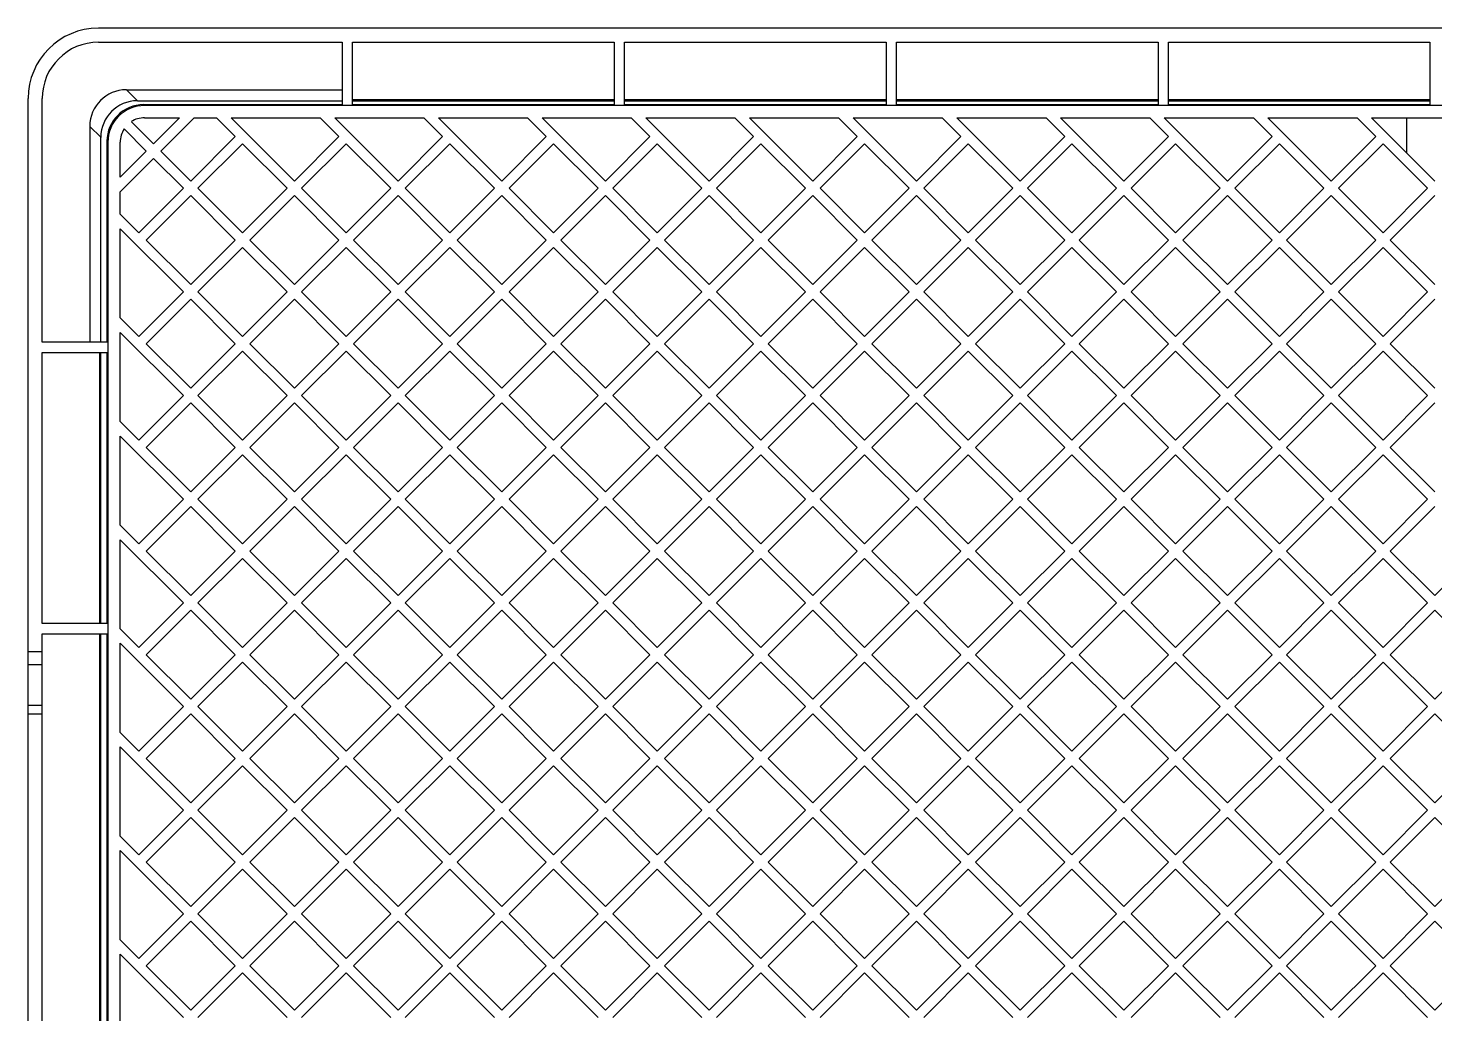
# Model space of a CAD drawing. Header units: millimetres. Extents: x 755 to 4153, y -2461 to -370.
# Drawn here: x 754.8 to 1054.8, y -1381.1 to -1170.8 of the extents above; entities that cross this region are included whole.
import ezdxf

# ---------------------------------------------------------------- set-up
doc = ezdxf.new("R2010")
doc.units = ezdxf.units.MM

msp = doc.modelspace()

# ---------------------------------------------------------------- linework, layer by layer
at = {"color": 7, "linetype": 'Continuous'}
for p, q in [((1339.82, -1170.78), (769.82, -1170.78)), ((769.82, -1173.78), (821.82, -1173.78)), ((821.82, -1173.78), (821.82, -1187.21)), ((824.02, -1187.21), (824.02, -1173.78)), ((824.02, -1173.78), (879.82, -1173.78)), ((879.82, -1173.78), (879.82, -1187.21)), ((882.02, -1187.21), (882.02, -1173.78)), ((882.02, -1173.78), (937.82, -1173.78)), ((937.82, -1173.78), (937.82, -1187.21)), ((940.02, -1187.21), (940.02, -1173.78)), ((940.02, -1173.78), (995.82, -1173.78)), ((995.82, -1173.78), (995.82, -1187.21)), ((998.02, -1187.21), (998.02, -1173.78)), ((998.02, -1173.78), (1053.72, -1173.78)), ((1053.72, -1173.78), (1053.72, -1187.21)), ((775.77, -1183.93), (778.12, -1186.27)), ((775.77, -1183.93), (821.82, -1183.93)), ((754.82, -1555.78), (754.82, -1185.78)), ((757.82, -1237.78), (757.82, -1185.78)), ((778.12, -1186.27), (821.82, -1186.27)), ((779.63, -1187.29), (779.44, -1187.1)), ((779.44, -1187.1), (821.82, -1187.1)), ((1330.01, -1187.29), (779.63, -1187.29)), ((879.82, -1186.07), (824.02, -1186.07)), ((824.02, -1186.27), (879.82, -1186.27)), ((824.02, -1187.1), (879.82, -1187.1)), ((937.82, -1186.07), (882.02, -1186.07)), ((882.02, -1186.27), (937.82, -1186.27)), ((882.02, -1187.1), (937.82, -1187.1)), ((995.82, -1186.07), (940.02, -1186.07)), ((940.02, -1186.27), (995.82, -1186.27)), ((940.02, -1187.1), (995.82, -1187.1)), ((1053.72, -1186.07), (998.02, -1186.07)), ((998.02, -1186.27), (1053.72, -1186.27)), ((998.02, -1187.1), (1053.72, -1187.1)), ((781.57, -1195.47), (776.83, -1190.73)), ((779.64, -1189.9), (787.13, -1189.9)), ((781.57, -1195.47), (787.13, -1189.9)), ((790.25, -1189.9), (783.12, -1197.02)), ((790.25, -1189.9), (795, -1189.9)), ((795, -1189.9), (798.99, -1193.89)), ((811.6, -1203.39), (798.11, -1189.9)), ((798.11, -1189.9), (817.11, -1189.9)), ((817.11, -1189.9), (821.1, -1193.89)), ((833.71, -1203.39), (820.22, -1189.9)), ((820.22, -1189.9), (839.22, -1189.9)), ((839.22, -1189.9), (843.21, -1193.89)), ((855.82, -1203.39), (842.33, -1189.9)), ((842.33, -1189.9), (861.33, -1189.9)), ((861.33, -1189.9), (865.32, -1193.89)), ((877.93, -1203.39), (864.44, -1189.9)), ((864.44, -1189.9), (883.44, -1189.9)), ((883.44, -1189.9), (887.43, -1193.89)), ((900.04, -1203.39), (886.55, -1189.9)), ((886.55, -1189.9), (905.55, -1189.9)), ((905.55, -1189.9), (909.54, -1193.89)), ((922.15, -1203.39), (908.66, -1189.9)), ((908.66, -1189.9), (927.66, -1189.9)), ((927.66, -1189.9), (931.65, -1193.89)), ((944.26, -1203.39), (930.78, -1189.9)), ((930.78, -1189.9), (949.78, -1189.9)), ((949.78, -1189.9), (953.76, -1193.89)), ((966.37, -1203.39), (952.89, -1189.9)), ((952.89, -1189.9), (971.89, -1189.9)), ((971.89, -1189.9), (975.87, -1193.89)), ((988.49, -1203.39), (975, -1189.9)), ((975, -1189.9), (994, -1189.9)), ((994, -1189.9), (997.99, -1193.89)), ((1010.6, -1203.39), (997.11, -1189.9)), ((997.11, -1189.9), (1016.11, -1189.9)), ((1016.11, -1189.9), (1020.1, -1193.89)), ((1032.71, -1203.39), (1019.22, -1189.9)), ((1019.22, -1189.9), (1038.22, -1189.9)), ((1038.22, -1189.9), (1042.21, -1193.89)), ((1054.82, -1203.39), (1041.33, -1189.9)), ((1041.33, -1189.9), (1060.33, -1189.9)), ((1048.82, -1197.39), (1048.82, -1189.9)), ((767.97, -1191.73), (767.97, -1237.78)), ((767.97, -1191.73), (770.32, -1194.07)), ((775.27, -1192.28), (780.01, -1197.02)), ((789.49, -1203.39), (798.99, -1193.89)), ((811.6, -1203.39), (821.1, -1193.89)), ((833.71, -1203.39), (843.21, -1193.89)), ((855.82, -1203.39), (865.32, -1193.89)), ((877.93, -1203.39), (887.43, -1193.89)), ((900.04, -1203.39), (909.54, -1193.89)), ((922.15, -1203.39), (931.65, -1193.89)), ((944.26, -1203.39), (953.76, -1193.89)), ((966.37, -1203.39), (975.87, -1193.89)), ((988.49, -1203.39), (997.99, -1193.89)), ((1010.6, -1203.39), (1020.1, -1193.89)), ((1032.71, -1203.39), (1042.21, -1193.89)), ((770.32, -1237.78), (770.32, -1194.07)), ((771.64, -1237.78), (771.64, -1194.9)), ((771.83, -1195.08), (771.64, -1194.9)), ((771.83, -1195.08), (771.83, -1546.47)), ((774.44, -1202.59), (774.44, -1195.1)), ((800.54, -1195.44), (791.04, -1204.94)), ((800.54, -1195.44), (810.04, -1204.94)), ((822.65, -1195.44), (813.15, -1204.94)), ((822.65, -1195.44), (832.15, -1204.94)), ((844.76, -1195.44), (835.26, -1204.94)), ((844.76, -1195.44), (854.26, -1204.94)), ((866.87, -1195.44), (857.37, -1204.94)), ((866.87, -1195.44), (876.37, -1204.94)), ((888.99, -1195.44), (879.49, -1204.94)), ((888.99, -1195.44), (898.49, -1204.94)), ((911.1, -1195.44), (901.6, -1204.94)), ((911.1, -1195.44), (920.6, -1204.94)), ((933.21, -1195.44), (923.71, -1204.94)), ((933.21, -1195.44), (942.71, -1204.94)), ((955.32, -1195.44), (945.82, -1204.94)), ((955.32, -1195.44), (964.82, -1204.94)), ((977.43, -1195.44), (967.93, -1204.94)), ((977.43, -1195.44), (986.93, -1204.94)), ((999.54, -1195.44), (990.04, -1204.94)), ((999.54, -1195.44), (1009.04, -1204.94)), ((1021.65, -1195.44), (1012.15, -1204.94)), ((1021.65, -1195.44), (1031.15, -1204.94)), ((1043.76, -1195.44), (1034.26, -1204.94)), ((1043.76, -1195.44), (1053.26, -1204.94)), ((774.44, -1202.59), (780.01, -1197.02)), ((781.57, -1198.58), (774.44, -1205.7)), ((781.57, -1198.58), (787.93, -1204.94)), ((789.49, -1203.39), (783.12, -1197.02)), ((774.44, -1210.46), (774.44, -1205.7)), ((778.43, -1214.44), (787.93, -1204.94)), ((800.54, -1214.44), (791.04, -1204.94)), ((800.54, -1214.44), (810.04, -1204.94)), ((822.65, -1214.44), (813.15, -1204.94)), ((822.65, -1214.44), (832.15, -1204.94)), ((844.76, -1214.44), (835.26, -1204.94)), ((844.76, -1214.44), (854.26, -1204.94)), ((866.87, -1214.44), (857.37, -1204.94)), ((866.87, -1214.44), (876.37, -1204.94)), ((888.99, -1214.44), (879.49, -1204.94)), ((888.99, -1214.44), (898.49, -1204.94)), ((911.1, -1214.44), (901.6, -1204.94)), ((911.1, -1214.44), (920.6, -1204.94)), ((933.21, -1214.44), (923.71, -1204.94)), ((933.21, -1214.44), (942.71, -1204.94)), ((955.32, -1214.44), (945.82, -1204.94)), ((955.32, -1214.44), (964.82, -1204.94)), ((977.43, -1214.44), (967.93, -1204.94)), ((977.43, -1214.44), (986.93, -1204.94)), ((999.54, -1214.44), (990.04, -1204.94)), ((999.54, -1214.44), (1009.04, -1204.94)), ((1021.65, -1214.44), (1012.15, -1204.94)), ((1021.65, -1214.44), (1031.15, -1204.94)), ((1043.76, -1214.44), (1034.26, -1204.94)), ((1043.76, -1214.44), (1053.26, -1204.94)), ((789.49, -1206.5), (779.99, -1216)), ((789.49, -1206.5), (798.99, -1216)), ((811.6, -1206.5), (802.1, -1216)), ((811.6, -1206.5), (821.1, -1216)), ((833.71, -1206.5), (824.21, -1216)), ((833.71, -1206.5), (843.21, -1216)), ((855.82, -1206.5), (846.32, -1216)), ((855.82, -1206.5), (865.32, -1216)), ((877.93, -1206.5), (868.43, -1216)), ((877.93, -1206.5), (887.43, -1216)), ((900.04, -1206.5), (890.54, -1216)), ((900.04, -1206.5), (909.54, -1216)), ((922.15, -1206.5), (912.65, -1216)), ((922.15, -1206.5), (931.65, -1216)), ((944.26, -1206.5), (934.76, -1216)), ((944.26, -1206.5), (953.76, -1216)), ((966.37, -1206.5), (956.87, -1216)), ((966.37, -1206.5), (975.87, -1216)), ((988.49, -1206.5), (978.99, -1216)), ((988.49, -1206.5), (997.99, -1216)), ((1010.6, -1206.5), (1001.1, -1216)), ((1010.6, -1206.5), (1020.1, -1216)), ((1032.71, -1206.5), (1023.21, -1216)), ((1032.71, -1206.5), (1042.21, -1216)), ((1054.82, -1206.5), (1045.32, -1216)), ((778.43, -1214.44), (774.44, -1210.46)), ((774.44, -1232.57), (774.44, -1213.57)), ((774.44, -1213.57), (787.93, -1227.05)), ((789.49, -1225.5), (779.99, -1216)), ((789.49, -1225.5), (798.99, -1216)), ((800.54, -1217.55), (791.04, -1227.05)), ((800.54, -1217.55), (810.04, -1227.05)), ((811.6, -1225.5), (802.1, -1216)), ((811.6, -1225.5), (821.1, -1216)), ((822.65, -1217.55), (813.15, -1227.05)), ((822.65, -1217.55), (832.15, -1227.05)), ((833.71, -1225.5), (824.21, -1216)), ((833.71, -1225.5), (843.21, -1216)), ((844.76, -1217.55), (835.26, -1227.05)), ((844.76, -1217.55), (854.26, -1227.05)), ((855.82, -1225.5), (846.32, -1216)), ((855.82, -1225.5), (865.32, -1216)), ((866.87, -1217.55), (857.37, -1227.05)), ((866.87, -1217.55), (876.37, -1227.05)), ((877.93, -1225.5), (868.43, -1216)), ((877.93, -1225.5), (887.43, -1216)), ((888.99, -1217.55), (879.49, -1227.05)), ((888.99, -1217.55), (898.49, -1227.05)), ((900.04, -1225.5), (890.54, -1216)), ((900.04, -1225.5), (909.54, -1216)), ((911.1, -1217.55), (901.6, -1227.05)), ((911.1, -1217.55), (920.6, -1227.05)), ((922.15, -1225.5), (912.65, -1216)), ((922.15, -1225.5), (931.65, -1216)), ((933.21, -1217.55), (923.71, -1227.05)), ((933.21, -1217.55), (942.71, -1227.05)), ((944.26, -1225.5), (934.76, -1216)), ((944.26, -1225.5), (953.76, -1216)), ((955.32, -1217.55), (945.82, -1227.05)), ((955.32, -1217.55), (964.82, -1227.05)), ((966.37, -1225.5), (956.87, -1216)), ((966.37, -1225.5), (975.87, -1216)), ((977.43, -1217.55), (967.93, -1227.05)), ((977.43, -1217.55), (986.93, -1227.05)), ((988.49, -1225.5), (978.99, -1216)), ((988.49, -1225.5), (997.99, -1216)), ((999.54, -1217.55), (990.04, -1227.05)), ((999.54, -1217.55), (1009.04, -1227.05)), ((1010.6, -1225.5), (1001.1, -1216)), ((1010.6, -1225.5), (1020.1, -1216)), ((1021.65, -1217.55), (1012.15, -1227.05)), ((1021.65, -1217.55), (1031.15, -1227.05)), ((1032.71, -1225.5), (1023.21, -1216)), ((1032.71, -1225.5), (1042.21, -1216)), ((1043.76, -1217.55), (1034.26, -1227.05)), ((1043.76, -1217.55), (1053.26, -1227.05)), ((1054.82, -1225.5), (1045.32, -1216)), ((778.43, -1236.55), (787.93, -1227.05)), ((789.49, -1228.61), (779.99, -1238.11)), ((789.49, -1228.61), (798.99, -1238.11)), ((800.54, -1236.55), (791.04, -1227.05)), ((800.54, -1236.55), (810.04, -1227.05)), ((811.6, -1228.61), (802.1, -1238.11)), ((811.6, -1228.61), (821.1, -1238.11)), ((822.65, -1236.55), (813.15, -1227.05)), ((822.65, -1236.55), (832.15, -1227.05)), ((833.71, -1228.61), (824.21, -1238.11)), ((833.71, -1228.61), (843.21, -1238.11)), ((844.76, -1236.55), (835.26, -1227.05)), ((844.76, -1236.55), (854.26, -1227.05)), ((855.82, -1228.61), (846.32, -1238.11)), ((855.82, -1228.61), (865.32, -1238.11)), ((866.87, -1236.55), (857.37, -1227.05)), ((866.87, -1236.55), (876.37, -1227.05)), ((877.93, -1228.61), (868.43, -1238.11)), ((877.93, -1228.61), (887.43, -1238.11)), ((888.99, -1236.55), (879.49, -1227.05)), ((888.99, -1236.55), (898.49, -1227.05)), ((900.04, -1228.61), (890.54, -1238.11)), ((900.04, -1228.61), (909.54, -1238.11)), ((911.1, -1236.55), (901.6, -1227.05)), ((911.1, -1236.55), (920.6, -1227.05)), ((922.15, -1228.61), (912.65, -1238.11)), ((922.15, -1228.61), (931.65, -1238.11)), ((933.21, -1236.55), (923.71, -1227.05)), ((933.21, -1236.55), (942.71, -1227.05)), ((944.26, -1228.61), (934.76, -1238.11)), ((944.26, -1228.61), (953.76, -1238.11)), ((955.32, -1236.55), (945.82, -1227.05)), ((955.32, -1236.55), (964.82, -1227.05)), ((966.37, -1228.61), (956.87, -1238.11)), ((966.37, -1228.61), (975.87, -1238.11)), ((977.43, -1236.55), (967.93, -1227.05)), ((977.43, -1236.55), (986.93, -1227.05)), ((988.49, -1228.61), (978.99, -1238.11)), ((988.49, -1228.61), (997.99, -1238.11)), ((999.54, -1236.55), (990.04, -1227.05)), ((999.54, -1236.55), (1009.04, -1227.05)), ((1010.6, -1228.61), (1001.1, -1238.11)), ((1010.6, -1228.61), (1020.1, -1238.11)), ((1021.65, -1236.55), (1012.15, -1227.05)), ((1021.65, -1236.55), (1031.15, -1227.05)), ((1032.71, -1228.61), (1023.21, -1238.11)), ((1032.71, -1228.61), (1042.21, -1238.11)), ((1043.76, -1236.55), (1034.26, -1227.05)), ((1043.76, -1236.55), (1053.26, -1227.05)), ((1054.82, -1228.61), (1045.32, -1238.11)), ((778.43, -1236.55), (774.44, -1232.57)), ((774.44, -1254.68), (774.44, -1235.68)), ((774.44, -1235.68), (787.93, -1249.17)), ((771.75, -1237.78), (757.82, -1237.78)), ((789.49, -1247.61), (779.99, -1238.11)), ((789.49, -1247.61), (798.99, -1238.11)), ((811.6, -1247.61), (802.1, -1238.11)), ((811.6, -1247.61), (821.1, -1238.11)), ((833.71, -1247.61), (824.21, -1238.11)), ((833.71, -1247.61), (843.21, -1238.11)), ((855.82, -1247.61), (846.32, -1238.11)), ((855.82, -1247.61), (865.32, -1238.11)), ((877.93, -1247.61), (868.43, -1238.11)), ((877.93, -1247.61), (887.43, -1238.11)), ((900.04, -1247.61), (890.54, -1238.11)), ((900.04, -1247.61), (909.54, -1238.11)), ((922.15, -1247.61), (912.65, -1238.11)), ((922.15, -1247.61), (931.65, -1238.11)), ((944.26, -1247.61), (934.76, -1238.11)), ((944.26, -1247.61), (953.76, -1238.11)), ((966.37, -1247.61), (956.87, -1238.11)), ((966.37, -1247.61), (975.87, -1238.11)), ((988.49, -1247.61), (978.99, -1238.11)), ((988.49, -1247.61), (997.99, -1238.11)), ((1010.6, -1247.61), (1001.1, -1238.11)), ((1010.6, -1247.61), (1020.1, -1238.11)), ((1032.71, -1247.61), (1023.21, -1238.11)), ((1032.71, -1247.61), (1042.21, -1238.11)), ((1054.82, -1247.61), (1045.32, -1238.11)), ((757.82, -1297.78), (757.82, -1239.98)), ((757.82, -1239.98), (771.75, -1239.98)), ((770.11, -1297.78), (770.11, -1239.98)), ((770.32, -1297.78), (770.32, -1239.98)), ((771.64, -1297.78), (771.64, -1239.98)), ((800.54, -1239.67), (791.04, -1249.17)), ((800.54, -1239.67), (810.04, -1249.17)), ((822.65, -1239.67), (813.15, -1249.17)), ((822.65, -1239.67), (832.15, -1249.17)), ((844.76, -1239.67), (835.26, -1249.17)), ((844.76, -1239.67), (854.26, -1249.17)), ((866.87, -1239.67), (857.37, -1249.17)), ((866.87, -1239.67), (876.37, -1249.17)), ((888.99, -1239.67), (879.49, -1249.17)), ((888.99, -1239.67), (898.49, -1249.17)), ((911.1, -1239.67), (901.6, -1249.17)), ((911.1, -1239.67), (920.6, -1249.17)), ((933.21, -1239.67), (923.71, -1249.17)), ((933.21, -1239.67), (942.71, -1249.17)), ((955.32, -1239.67), (945.82, -1249.17)), ((955.32, -1239.67), (964.82, -1249.17)), ((977.43, -1239.67), (967.93, -1249.17)), ((977.43, -1239.67), (986.93, -1249.17)), ((999.54, -1239.67), (990.04, -1249.17)), ((999.54, -1239.67), (1009.04, -1249.17)), ((1021.65, -1239.67), (1012.15, -1249.17)), ((1021.65, -1239.67), (1031.15, -1249.17)), ((1043.76, -1239.67), (1034.26, -1249.17)), ((1043.76, -1239.67), (1053.26, -1249.17)), ((778.43, -1258.67), (787.93, -1249.17)), ((789.49, -1250.72), (779.99, -1260.22)), ((789.49, -1250.72), (798.99, -1260.22)), ((800.54, -1258.67), (791.04, -1249.17)), ((800.54, -1258.67), (810.04, -1249.17)), ((811.6, -1250.72), (802.1, -1260.22)), ((811.6, -1250.72), (821.1, -1260.22)), ((822.65, -1258.67), (813.15, -1249.17)), ((822.65, -1258.67), (832.15, -1249.17)), ((833.71, -1250.72), (824.21, -1260.22)), ((833.71, -1250.72), (843.21, -1260.22)), ((844.76, -1258.67), (835.26, -1249.17)), ((844.76, -1258.67), (854.26, -1249.17)), ((855.82, -1250.72), (846.32, -1260.22)), ((855.82, -1250.72), (865.32, -1260.22)), ((866.87, -1258.67), (857.37, -1249.17)), ((866.87, -1258.67), (876.37, -1249.17)), ((877.93, -1250.72), (868.43, -1260.22)), ((877.93, -1250.72), (887.43, -1260.22)), ((888.99, -1258.67), (879.49, -1249.17)), ((888.99, -1258.67), (898.49, -1249.17)), ((900.04, -1250.72), (890.54, -1260.22)), ((900.04, -1250.72), (909.54, -1260.22)), ((911.1, -1258.67), (901.6, -1249.17)), ((911.1, -1258.67), (920.6, -1249.17)), ((922.15, -1250.72), (912.65, -1260.22)), ((922.15, -1250.72), (931.65, -1260.22)), ((933.21, -1258.67), (923.71, -1249.17)), ((933.21, -1258.67), (942.71, -1249.17)), ((944.26, -1250.72), (934.76, -1260.22)), ((944.26, -1250.72), (953.76, -1260.22)), ((955.32, -1258.67), (945.82, -1249.17)), ((955.32, -1258.67), (964.82, -1249.17)), ((966.37, -1250.72), (956.87, -1260.22)), ((966.37, -1250.72), (975.87, -1260.22)), ((977.43, -1258.67), (967.93, -1249.17)), ((977.43, -1258.67), (986.93, -1249.17)), ((988.49, -1250.72), (978.99, -1260.22)), ((988.49, -1250.72), (997.99, -1260.22)), ((999.54, -1258.67), (990.04, -1249.17)), ((999.54, -1258.67), (1009.04, -1249.17)), ((1010.6, -1250.72), (1001.1, -1260.22)), ((1010.6, -1250.72), (1020.1, -1260.22)), ((1021.65, -1258.67), (1012.15, -1249.17)), ((1021.65, -1258.67), (1031.15, -1249.17)), ((1032.71, -1250.72), (1023.21, -1260.22)), ((1032.71, -1250.72), (1042.21, -1260.22)), ((1043.76, -1258.66), (1034.26, -1249.17)), ((1043.76, -1258.66), (1053.26, -1249.17)), ((1054.82, -1250.72), (1045.32, -1260.22)), ((778.43, -1258.67), (774.44, -1254.68)), ((774.44, -1276.79), (774.44, -1257.79)), ((774.44, -1257.79), (787.93, -1271.28)), ((789.49, -1269.72), (779.99, -1260.22)), ((789.49, -1269.72), (798.99, -1260.22)), ((800.54, -1261.78), (791.04, -1271.28)), ((800.54, -1261.78), (810.04, -1271.28)), ((811.6, -1269.72), (802.1, -1260.22)), ((811.6, -1269.72), (821.1, -1260.22)), ((822.65, -1261.78), (813.15, -1271.28)), ((822.65, -1261.78), (832.15, -1271.28)), ((833.71, -1269.72), (824.21, -1260.22)), ((833.71, -1269.72), (843.21, -1260.22)), ((844.76, -1261.78), (835.26, -1271.28)), ((844.76, -1261.78), (854.26, -1271.28)), ((855.82, -1269.72), (846.32, -1260.22)), ((855.82, -1269.72), (865.32, -1260.22)), ((866.87, -1261.78), (857.37, -1271.28)), ((866.87, -1261.78), (876.37, -1271.28)), ((877.93, -1269.72), (868.43, -1260.22)), ((877.93, -1269.72), (887.43, -1260.22)), ((888.99, -1261.78), (879.49, -1271.28)), ((888.99, -1261.78), (898.49, -1271.28)), ((900.04, -1269.72), (890.54, -1260.22)), ((900.04, -1269.72), (909.54, -1260.22)), ((911.1, -1261.78), (901.6, -1271.28)), ((911.1, -1261.78), (920.6, -1271.28)), ((922.15, -1269.72), (912.65, -1260.22)), ((922.15, -1269.72), (931.65, -1260.22)), ((933.21, -1261.78), (923.71, -1271.28)), ((933.21, -1261.78), (942.71, -1271.28)), ((944.26, -1269.72), (934.76, -1260.22)), ((944.26, -1269.72), (953.76, -1260.22)), ((955.32, -1261.78), (945.82, -1271.28)), ((955.32, -1261.78), (964.82, -1271.28)), ((966.37, -1269.72), (956.87, -1260.22)), ((966.37, -1269.72), (975.87, -1260.22)), ((977.43, -1261.78), (967.93, -1271.28)), ((977.43, -1261.78), (986.93, -1271.28)), ((988.49, -1269.72), (978.99, -1260.22)), ((988.49, -1269.72), (997.99, -1260.22)), ((999.54, -1261.78), (990.04, -1271.28)), ((999.54, -1261.78), (1009.04, -1271.28)), ((1010.6, -1269.72), (1001.1, -1260.22)), ((1010.6, -1269.72), (1020.1, -1260.22)), ((1021.65, -1261.78), (1012.15, -1271.28)), ((1021.65, -1261.78), (1031.15, -1271.28)), ((1032.71, -1269.72), (1023.21, -1260.22)), ((1032.71, -1269.72), (1042.21, -1260.22)), ((1043.76, -1261.78), (1034.26, -1271.28)), ((1043.76, -1261.78), (1053.26, -1271.28)), ((1054.82, -1269.72), (1045.32, -1260.22)), ((778.43, -1280.78), (787.93, -1271.28)), ((800.54, -1280.78), (791.04, -1271.28)), ((800.54, -1280.78), (810.04, -1271.28)), ((822.65, -1280.78), (813.15, -1271.28)), ((822.65, -1280.78), (832.15, -1271.28)), ((844.76, -1280.78), (835.26, -1271.28)), ((844.76, -1280.78), (854.26, -1271.28)), ((866.87, -1280.78), (857.37, -1271.28)), ((866.87, -1280.78), (876.37, -1271.28)), ((888.99, -1280.78), (879.49, -1271.28)), ((888.99, -1280.78), (898.49, -1271.28)), ((911.1, -1280.78), (901.6, -1271.28)), ((911.1, -1280.78), (920.6, -1271.28)), ((933.21, -1280.78), (923.71, -1271.28)), ((933.21, -1280.78), (942.71, -1271.28)), ((955.32, -1280.78), (945.82, -1271.28)), ((955.32, -1280.78), (964.82, -1271.28)), ((977.43, -1280.78), (967.93, -1271.28)), ((977.43, -1280.78), (986.93, -1271.28)), ((999.54, -1280.78), (990.04, -1271.28)), ((999.54, -1280.78), (1009.04, -1271.28)), ((1021.65, -1280.78), (1012.15, -1271.28)), ((1021.65, -1280.78), (1031.15, -1271.28)), ((1043.76, -1280.78), (1034.26, -1271.28)), ((1043.76, -1280.78), (1053.26, -1271.28)), ((789.49, -1272.83), (779.99, -1282.33)), ((789.49, -1272.83), (798.99, -1282.33)), ((811.6, -1272.83), (802.1, -1282.33)), ((811.6, -1272.83), (821.1, -1282.33)), ((833.71, -1272.83), (824.21, -1282.33)), ((833.71, -1272.83), (843.21, -1282.33)), ((855.82, -1272.83), (846.32, -1282.33)), ((855.82, -1272.83), (865.32, -1282.33)), ((877.93, -1272.83), (868.43, -1282.33)), ((877.93, -1272.83), (887.43, -1282.33)), ((900.04, -1272.83), (890.54, -1282.33)), ((900.04, -1272.83), (909.54, -1282.33)), ((922.15, -1272.83), (912.65, -1282.33)), ((922.15, -1272.83), (931.65, -1282.33)), ((944.26, -1272.83), (934.76, -1282.33)), ((944.26, -1272.83), (953.76, -1282.33)), ((966.37, -1272.83), (956.87, -1282.33)), ((966.37, -1272.83), (975.87, -1282.33)), ((988.49, -1272.83), (978.99, -1282.33)), ((988.49, -1272.83), (997.99, -1282.33)), ((1010.6, -1272.83), (1001.1, -1282.33)), ((1010.6, -1272.83), (1020.1, -1282.33)), ((1032.71, -1272.83), (1023.21, -1282.33)), ((1032.71, -1272.83), (1042.21, -1282.33)), ((1054.82, -1272.83), (1045.32, -1282.33)), ((778.43, -1280.78), (774.44, -1276.79)), ((774.44, -1298.9), (774.44, -1279.9)), ((774.44, -1279.9), (787.93, -1293.39)), ((789.49, -1291.83), (779.99, -1282.33)), ((789.49, -1291.83), (798.99, -1282.33)), ((800.54, -1283.89), (791.04, -1293.39)), ((800.54, -1283.89), (810.04, -1293.39)), ((811.6, -1291.83), (802.1, -1282.33)), ((811.6, -1291.83), (821.1, -1282.33)), ((822.65, -1283.89), (813.15, -1293.39)), ((822.65, -1283.89), (832.15, -1293.39)), ((833.71, -1291.83), (824.21, -1282.33)), ((833.71, -1291.83), (843.21, -1282.33)), ((844.76, -1283.89), (835.26, -1293.39)), ((844.76, -1283.89), (854.26, -1293.39)), ((855.82, -1291.83), (846.32, -1282.33)), ((855.82, -1291.83), (865.32, -1282.33)), ((866.87, -1283.89), (857.37, -1293.39)), ((866.87, -1283.89), (876.37, -1293.39)), ((877.93, -1291.83), (868.43, -1282.33)), ((877.93, -1291.83), (887.43, -1282.33)), ((888.99, -1283.89), (879.49, -1293.39)), ((888.99, -1283.89), (898.49, -1293.39)), ((900.04, -1291.83), (890.54, -1282.33)), ((900.04, -1291.83), (909.54, -1282.33)), ((911.1, -1283.89), (901.6, -1293.39)), ((911.1, -1283.89), (920.6, -1293.39)), ((922.15, -1291.83), (912.65, -1282.33)), ((922.15, -1291.83), (931.65, -1282.33)), ((933.21, -1283.89), (923.71, -1293.39)), ((933.21, -1283.89), (942.71, -1293.39)), ((944.26, -1291.83), (934.76, -1282.33)), ((944.26, -1291.83), (953.76, -1282.33)), ((955.32, -1283.89), (945.82, -1293.39)), ((955.32, -1283.89), (964.82, -1293.39)), ((966.37, -1291.83), (956.87, -1282.33)), ((966.37, -1291.83), (975.87, -1282.33)), ((977.43, -1283.89), (967.93, -1293.39)), ((977.43, -1283.89), (986.93, -1293.39)), ((988.49, -1291.83), (978.99, -1282.33)), ((988.49, -1291.83), (997.99, -1282.33)), ((999.54, -1283.89), (990.04, -1293.39)), ((999.54, -1283.89), (1009.04, -1293.39)), ((1010.6, -1291.83), (1001.1, -1282.33)), ((1010.6, -1291.83), (1020.1, -1282.33)), ((1021.65, -1283.89), (1012.15, -1293.39)), ((1021.65, -1283.89), (1031.15, -1293.39)), ((1032.71, -1291.83), (1023.21, -1282.33)), ((1032.71, -1291.83), (1042.21, -1282.33)), ((1043.76, -1283.89), (1034.26, -1293.39)), ((1043.76, -1283.89), (1053.26, -1293.39)), ((1054.82, -1291.83), (1045.32, -1282.33)), ((1054.82, -1291.83), (1064.32, -1282.33)), ((778.43, -1302.89), (787.93, -1293.39)), ((789.49, -1294.94), (779.99, -1304.44)), ((789.49, -1294.94), (798.99, -1304.44)), ((800.54, -1302.89), (791.04, -1293.39)), ((800.54, -1302.89), (810.04, -1293.39)), ((811.6, -1294.94), (802.1, -1304.44)), ((811.6, -1294.94), (821.1, -1304.44)), ((822.65, -1302.89), (813.15, -1293.39)), ((822.65, -1302.89), (832.15, -1293.39)), ((833.71, -1294.94), (824.21, -1304.44)), ((833.71, -1294.94), (843.21, -1304.44)), ((844.76, -1302.89), (835.26, -1293.39)), ((844.76, -1302.89), (854.26, -1293.39)), ((855.82, -1294.94), (846.32, -1304.44)), ((855.82, -1294.94), (865.32, -1304.44)), ((866.87, -1302.89), (857.37, -1293.39)), ((866.87, -1302.89), (876.37, -1293.39)), ((877.93, -1294.94), (868.43, -1304.44)), ((877.93, -1294.94), (887.43, -1304.44)), ((888.99, -1302.89), (879.49, -1293.39)), ((888.99, -1302.89), (898.49, -1293.39)), ((900.04, -1294.94), (890.54, -1304.44)), ((900.04, -1294.94), (909.54, -1304.44)), ((911.1, -1302.89), (901.6, -1293.39)), ((911.1, -1302.89), (920.6, -1293.39)), ((922.15, -1294.94), (912.65, -1304.44)), ((922.15, -1294.94), (931.65, -1304.44)), ((933.21, -1302.89), (923.71, -1293.39)), ((933.21, -1302.89), (942.71, -1293.39)), ((944.26, -1294.94), (934.76, -1304.44)), ((944.26, -1294.94), (953.76, -1304.44)), ((955.32, -1302.89), (945.82, -1293.39)), ((955.32, -1302.89), (964.82, -1293.39)), ((966.37, -1294.94), (956.87, -1304.44)), ((966.37, -1294.94), (975.87, -1304.44)), ((977.43, -1302.89), (967.93, -1293.39)), ((977.43, -1302.89), (986.93, -1293.39)), ((988.49, -1294.94), (978.99, -1304.44)), ((988.49, -1294.94), (997.99, -1304.44)), ((999.54, -1302.89), (990.04, -1293.39)), ((999.54, -1302.89), (1009.04, -1293.39)), ((1010.6, -1294.94), (1001.1, -1304.44)), ((1010.6, -1294.94), (1020.1, -1304.44)), ((1021.65, -1302.89), (1012.15, -1293.39)), ((1021.65, -1302.89), (1031.15, -1293.39)), ((1032.71, -1294.94), (1023.21, -1304.44)), ((1032.71, -1294.94), (1042.21, -1304.44)), ((1043.76, -1302.89), (1034.26, -1293.39)), ((1043.76, -1302.89), (1053.26, -1293.39)), ((1054.82, -1294.94), (1045.32, -1304.44)), ((1054.82, -1294.94), (1064.32, -1304.44)), ((771.75, -1297.78), (757.82, -1297.78)), ((778.43, -1302.89), (774.44, -1298.9)), ((757.82, -1441.58), (757.82, -1299.98)), ((757.82, -1299.98), (771.75, -1299.98)), ((770.11, -1441.58), (770.11, -1299.98)), ((770.32, -1441.58), (770.32, -1299.98)), ((771.64, -1441.58), (771.64, -1299.98)), ((754.82, -1303.77), (757.82, -1303.77)), ((774.44, -1321.01), (774.44, -1302.01)), ((774.44, -1302.01), (787.93, -1315.5)), ((789.49, -1313.94), (779.99, -1304.44)), ((789.49, -1313.94), (798.99, -1304.44)), ((811.6, -1313.94), (802.1, -1304.44)), ((811.6, -1313.94), (821.1, -1304.44)), ((833.71, -1313.94), (824.21, -1304.44)), ((833.71, -1313.94), (843.21, -1304.44)), ((855.82, -1313.94), (846.32, -1304.44)), ((855.82, -1313.94), (865.32, -1304.44)), ((877.93, -1313.94), (868.43, -1304.44)), ((877.93, -1313.94), (887.43, -1304.44)), ((900.04, -1313.94), (890.54, -1304.44)), ((900.04, -1313.94), (909.54, -1304.44)), ((922.15, -1313.94), (912.65, -1304.44)), ((922.15, -1313.94), (931.65, -1304.44)), ((944.26, -1313.94), (934.76, -1304.44)), ((944.26, -1313.94), (953.76, -1304.44)), ((966.37, -1313.94), (956.87, -1304.44)), ((966.37, -1313.94), (975.87, -1304.44)), ((988.49, -1313.94), (978.99, -1304.44)), ((988.49, -1313.94), (997.99, -1304.44)), ((1010.6, -1313.94), (1001.1, -1304.44)), ((1010.6, -1313.94), (1020.1, -1304.44)), ((1032.71, -1313.94), (1023.21, -1304.44)), ((1032.71, -1313.94), (1042.21, -1304.44)), ((1054.82, -1313.94), (1045.32, -1304.44)), ((1054.82, -1313.94), (1064.32, -1304.44)), ((754.82, -1306.54), (757.82, -1306.54)), ((800.54, -1306), (791.04, -1315.5)), ((800.54, -1306), (810.04, -1315.5)), ((822.65, -1306), (813.15, -1315.5)), ((822.65, -1306), (832.15, -1315.5)), ((844.76, -1306), (835.26, -1315.5)), ((844.76, -1306), (854.26, -1315.5)), ((866.87, -1306), (857.37, -1315.5)), ((866.87, -1306), (876.37, -1315.5)), ((888.99, -1306), (879.49, -1315.5)), ((888.99, -1306), (898.49, -1315.5)), ((911.1, -1306), (901.6, -1315.5)), ((911.1, -1306), (920.6, -1315.5)), ((933.21, -1306), (923.71, -1315.5)), ((933.21, -1306), (942.71, -1315.5)), ((955.32, -1306), (945.82, -1315.5)), ((955.32, -1306), (964.82, -1315.5)), ((977.43, -1306), (967.93, -1315.5)), ((977.43, -1306), (986.93, -1315.5)), ((999.54, -1306), (990.04, -1315.5)), ((999.54, -1306), (1009.04, -1315.5)), ((1021.65, -1306), (1012.15, -1315.5)), ((1021.65, -1306), (1031.15, -1315.5)), ((1043.76, -1306), (1034.26, -1315.5)), ((1043.76, -1306), (1053.26, -1315.5)), ((757.82, -1315.27), (754.82, -1315.27)), ((778.43, -1325), (787.93, -1315.5)), ((800.54, -1325), (791.04, -1315.5)), ((800.54, -1325), (810.04, -1315.5)), ((822.65, -1325), (813.15, -1315.5)), ((822.65, -1325), (832.15, -1315.5)), ((844.76, -1325), (835.26, -1315.5)), ((844.76, -1325), (854.26, -1315.5)), ((866.87, -1325), (857.37, -1315.5)), ((866.87, -1325), (876.37, -1315.5)), ((888.99, -1325), (879.49, -1315.5)), ((888.99, -1325), (898.49, -1315.5)), ((911.1, -1325), (901.6, -1315.5)), ((911.1, -1325), (920.6, -1315.5)), ((933.21, -1325), (923.71, -1315.5)), ((933.21, -1325), (942.71, -1315.5)), ((955.32, -1325), (945.82, -1315.5)), ((955.32, -1325), (964.82, -1315.5)), ((977.43, -1325), (967.93, -1315.5)), ((977.43, -1325), (986.93, -1315.5)), ((999.54, -1325), (990.04, -1315.5)), ((999.54, -1325), (1009.04, -1315.5)), ((1021.65, -1325), (1012.15, -1315.5)), ((1021.65, -1325), (1031.15, -1315.5)), ((1043.76, -1325), (1034.26, -1315.5)), ((1043.76, -1325), (1053.26, -1315.5)), ((757.82, -1317.11), (754.82, -1317.11)), ((789.49, -1317.05), (779.99, -1326.55)), ((789.49, -1317.05), (798.99, -1326.55)), ((811.6, -1317.05), (802.1, -1326.55)), ((811.6, -1317.05), (821.1, -1326.55)), ((833.71, -1317.05), (824.21, -1326.55)), ((833.71, -1317.05), (843.21, -1326.55)), ((855.82, -1317.05), (846.32, -1326.55)), ((855.82, -1317.05), (865.32, -1326.55)), ((877.93, -1317.05), (868.43, -1326.55)), ((877.93, -1317.05), (887.43, -1326.55)), ((900.04, -1317.05), (890.54, -1326.55)), ((900.04, -1317.05), (909.54, -1326.55)), ((922.15, -1317.05), (912.65, -1326.55)), ((922.15, -1317.05), (931.65, -1326.55)), ((944.26, -1317.05), (934.76, -1326.55)), ((944.26, -1317.05), (953.76, -1326.55)), ((966.37, -1317.05), (956.87, -1326.55)), ((966.37, -1317.05), (975.87, -1326.55)), ((988.49, -1317.05), (978.99, -1326.55)), ((988.49, -1317.05), (997.99, -1326.55)), ((1010.6, -1317.05), (1001.1, -1326.55)), ((1010.6, -1317.05), (1020.1, -1326.55)), ((1032.71, -1317.05), (1023.21, -1326.55)), ((1032.71, -1317.05), (1042.21, -1326.55)), ((1054.82, -1317.05), (1045.32, -1326.55)), ((1054.82, -1317.05), (1064.32, -1326.55)), ((778.43, -1325), (774.44, -1321.01)), ((774.44, -1343.12), (774.44, -1324.12)), ((774.44, -1324.12), (787.93, -1337.61)), ((789.49, -1336.05), (779.99, -1326.55)), ((789.49, -1336.05), (798.99, -1326.55)), ((800.54, -1328.11), (791.04, -1337.61)), ((800.54, -1328.11), (810.04, -1337.61)), ((811.6, -1336.05), (802.1, -1326.55)), ((811.6, -1336.05), (821.1, -1326.55)), ((822.65, -1328.11), (813.15, -1337.61)), ((822.65, -1328.11), (832.15, -1337.61)), ((833.71, -1336.05), (824.21, -1326.55)), ((833.71, -1336.05), (843.21, -1326.55)), ((844.76, -1328.11), (835.26, -1337.61)), ((844.76, -1328.11), (854.26, -1337.61)), ((855.82, -1336.05), (846.32, -1326.55)), ((855.82, -1336.05), (865.32, -1326.55)), ((866.87, -1328.11), (857.37, -1337.61)), ((866.87, -1328.11), (876.37, -1337.61)), ((877.93, -1336.05), (868.43, -1326.55)), ((877.93, -1336.05), (887.43, -1326.55)), ((888.99, -1328.11), (879.49, -1337.61)), ((888.99, -1328.11), (898.49, -1337.61)), ((900.04, -1336.05), (890.54, -1326.55)), ((900.04, -1336.05), (909.54, -1326.55)), ((911.1, -1328.11), (901.6, -1337.61)), ((911.1, -1328.11), (920.6, -1337.61)), ((922.15, -1336.05), (912.65, -1326.55)), ((922.15, -1336.05), (931.65, -1326.55)), ((933.21, -1328.11), (923.71, -1337.61)), ((933.21, -1328.11), (942.71, -1337.61)), ((944.26, -1336.05), (934.76, -1326.55)), ((944.26, -1336.05), (953.76, -1326.55)), ((955.32, -1328.11), (945.82, -1337.61)), ((955.32, -1328.11), (964.82, -1337.61)), ((966.37, -1336.05), (956.87, -1326.55)), ((966.37, -1336.05), (975.87, -1326.55)), ((977.43, -1328.11), (967.93, -1337.61)), ((977.43, -1328.11), (986.93, -1337.61)), ((988.49, -1336.05), (978.99, -1326.55)), ((988.49, -1336.05), (997.99, -1326.55)), ((999.54, -1328.11), (990.04, -1337.61)), ((999.54, -1328.11), (1009.04, -1337.61)), ((1010.6, -1336.05), (1001.1, -1326.55)), ((1010.6, -1336.05), (1020.1, -1326.55)), ((1021.65, -1328.11), (1012.15, -1337.61)), ((1021.65, -1328.11), (1031.15, -1337.61)), ((1032.71, -1336.05), (1023.21, -1326.55)), ((1032.71, -1336.05), (1042.21, -1326.55)), ((1043.76, -1328.11), (1034.26, -1337.61)), ((1043.76, -1328.11), (1053.26, -1337.61)), ((1054.82, -1336.05), (1045.32, -1326.55)), ((1054.82, -1336.05), (1064.32, -1326.55)), ((778.43, -1347.11), (787.93, -1337.61)), ((800.54, -1347.11), (791.04, -1337.61)), ((800.54, -1347.11), (810.04, -1337.61)), ((822.65, -1347.11), (813.15, -1337.61)), ((822.65, -1347.11), (832.15, -1337.61)), ((844.76, -1347.11), (835.26, -1337.61)), ((844.76, -1347.11), (854.26, -1337.61)), ((866.87, -1347.11), (857.37, -1337.61)), ((866.87, -1347.11), (876.37, -1337.61)), ((888.99, -1347.11), (879.49, -1337.61)), ((888.99, -1347.11), (898.49, -1337.61)), ((911.1, -1347.11), (901.6, -1337.61)), ((911.1, -1347.11), (920.6, -1337.61)), ((933.21, -1347.11), (923.71, -1337.61)), ((933.21, -1347.11), (942.71, -1337.61)), ((955.32, -1347.11), (945.82, -1337.61)), ((955.32, -1347.11), (964.82, -1337.61)), ((977.43, -1347.11), (967.93, -1337.61)), ((977.43, -1347.11), (986.93, -1337.61)), ((999.54, -1347.11), (990.04, -1337.61)), ((999.54, -1347.11), (1009.04, -1337.61)), ((1021.65, -1347.11), (1012.15, -1337.61)), ((1021.65, -1347.11), (1031.15, -1337.61)), ((1043.76, -1347.11), (1034.26, -1337.61)), ((1043.76, -1347.11), (1053.26, -1337.61)), ((789.49, -1339.17), (779.99, -1348.67)), ((789.49, -1339.17), (798.99, -1348.67)), ((811.6, -1339.17), (802.1, -1348.67)), ((811.6, -1339.17), (821.1, -1348.67)), ((833.71, -1339.17), (824.21, -1348.67)), ((833.71, -1339.17), (843.21, -1348.67)), ((855.82, -1339.17), (846.32, -1348.67)), ((855.82, -1339.17), (865.32, -1348.67)), ((877.93, -1339.17), (868.43, -1348.67)), ((877.93, -1339.17), (887.43, -1348.67)), ((900.04, -1339.17), (890.54, -1348.67)), ((900.04, -1339.17), (909.54, -1348.67)), ((922.15, -1339.17), (912.65, -1348.67)), ((922.15, -1339.17), (931.65, -1348.67)), ((944.26, -1339.17), (934.76, -1348.67)), ((944.26, -1339.17), (953.76, -1348.67)), ((966.37, -1339.17), (956.87, -1348.67)), ((966.37, -1339.17), (975.87, -1348.67)), ((988.49, -1339.17), (978.99, -1348.67)), ((988.49, -1339.17), (997.99, -1348.67)), ((1010.6, -1339.17), (1001.1, -1348.67)), ((1010.6, -1339.17), (1020.1, -1348.67)), ((1032.71, -1339.17), (1023.21, -1348.67)), ((1032.71, -1339.17), (1042.21, -1348.67)), ((1054.82, -1339.17), (1045.32, -1348.67)), ((1054.82, -1339.17), (1064.32, -1348.67)), ((778.43, -1347.11), (774.44, -1343.12)), ((774.44, -1365.23), (774.44, -1346.23)), ((774.44, -1346.23), (787.93, -1359.72)), ((789.49, -1358.16), (779.99, -1348.67)), ((789.49, -1358.16), (798.99, -1348.67)), ((811.6, -1358.16), (802.1, -1348.67)), ((811.6, -1358.16), (821.1, -1348.67)), ((833.71, -1358.16), (824.21, -1348.67)), ((833.71, -1358.16), (843.21, -1348.67)), ((855.82, -1358.16), (846.32, -1348.67)), ((855.82, -1358.16), (865.32, -1348.67)), ((877.93, -1358.16), (868.43, -1348.67)), ((877.93, -1358.16), (887.43, -1348.67)), ((900.04, -1358.16), (890.54, -1348.67)), ((900.04, -1358.16), (909.54, -1348.67)), ((922.15, -1358.16), (912.65, -1348.67)), ((922.15, -1358.16), (931.65, -1348.67)), ((944.26, -1358.16), (934.76, -1348.67)), ((944.26, -1358.16), (953.76, -1348.67)), ((966.37, -1358.16), (956.87, -1348.67)), ((966.37, -1358.16), (975.87, -1348.67)), ((988.49, -1358.16), (978.99, -1348.67)), ((988.49, -1358.16), (997.99, -1348.67)), ((1010.6, -1358.16), (1001.1, -1348.67)), ((1010.6, -1358.16), (1020.1, -1348.67)), ((1032.71, -1358.16), (1023.21, -1348.67)), ((1032.71, -1358.16), (1042.21, -1348.67)), ((1054.82, -1358.16), (1045.32, -1348.67)), ((1054.82, -1358.16), (1064.32, -1348.67)), ((800.54, -1350.22), (791.04, -1359.72)), ((800.54, -1350.22), (810.04, -1359.72)), ((822.65, -1350.22), (813.15, -1359.72)), ((822.65, -1350.22), (832.15, -1359.72)), ((844.76, -1350.22), (835.26, -1359.72)), ((844.76, -1350.22), (854.26, -1359.72)), ((866.87, -1350.22), (857.37, -1359.72)), ((866.87, -1350.22), (876.37, -1359.72)), ((888.99, -1350.22), (879.49, -1359.72)), ((888.99, -1350.22), (898.49, -1359.72)), ((911.1, -1350.22), (901.6, -1359.72)), ((911.1, -1350.22), (920.6, -1359.72)), ((933.21, -1350.22), (923.71, -1359.72)), ((933.21, -1350.22), (942.71, -1359.72)), ((955.32, -1350.22), (945.82, -1359.72)), ((955.32, -1350.22), (964.82, -1359.72)), ((977.43, -1350.22), (967.93, -1359.72)), ((977.43, -1350.22), (986.93, -1359.72)), ((999.54, -1350.22), (990.04, -1359.72)), ((999.54, -1350.22), (1009.04, -1359.72)), ((1021.65, -1350.22), (1012.15, -1359.72)), ((1021.65, -1350.22), (1031.15, -1359.72)), ((1043.76, -1350.22), (1034.26, -1359.72)), ((1043.76, -1350.22), (1053.26, -1359.72)), ((778.43, -1369.22), (787.93, -1359.72)), ((789.49, -1361.28), (779.99, -1370.78)), ((789.49, -1361.28), (798.99, -1370.78)), ((800.54, -1369.22), (791.04, -1359.72)), ((800.54, -1369.22), (810.04, -1359.72)), ((811.6, -1361.28), (802.1, -1370.78)), ((811.6, -1361.28), (821.1, -1370.78)), ((822.65, -1369.22), (813.15, -1359.72)), ((822.65, -1369.22), (832.15, -1359.72)), ((833.71, -1361.28), (824.21, -1370.78)), ((833.71, -1361.28), (843.21, -1370.78)), ((844.76, -1369.22), (835.26, -1359.72)), ((844.76, -1369.22), (854.26, -1359.72)), ((855.82, -1361.28), (846.32, -1370.78)), ((855.82, -1361.28), (865.32, -1370.78)), ((866.87, -1369.22), (857.37, -1359.72)), ((866.87, -1369.22), (876.37, -1359.72)), ((877.93, -1361.28), (868.43, -1370.78)), ((877.93, -1361.28), (887.43, -1370.78)), ((888.99, -1369.22), (879.49, -1359.72)), ((888.99, -1369.22), (898.49, -1359.72)), ((900.04, -1361.28), (890.54, -1370.78)), ((900.04, -1361.28), (909.54, -1370.78)), ((911.1, -1369.22), (901.6, -1359.72)), ((911.1, -1369.22), (920.6, -1359.72)), ((922.15, -1361.28), (912.65, -1370.78)), ((922.15, -1361.28), (931.65, -1370.78)), ((933.21, -1369.22), (923.71, -1359.72)), ((933.21, -1369.22), (942.71, -1359.72)), ((944.26, -1361.28), (934.76, -1370.78)), ((944.26, -1361.28), (953.76, -1370.78)), ((955.32, -1369.22), (945.82, -1359.72)), ((955.32, -1369.22), (964.82, -1359.72)), ((966.37, -1361.28), (956.87, -1370.78)), ((966.37, -1361.28), (975.87, -1370.78)), ((977.43, -1369.22), (967.93, -1359.72)), ((977.43, -1369.22), (986.93, -1359.72)), ((988.49, -1361.28), (978.99, -1370.78)), ((988.49, -1361.28), (997.99, -1370.78)), ((999.54, -1369.22), (990.04, -1359.72)), ((999.54, -1369.22), (1009.04, -1359.72)), ((1010.6, -1361.28), (1001.1, -1370.78)), ((1010.6, -1361.28), (1020.1, -1370.78)), ((1021.65, -1369.22), (1012.15, -1359.72)), ((1021.65, -1369.22), (1031.15, -1359.72)), ((1032.71, -1361.28), (1023.21, -1370.78)), ((1032.71, -1361.28), (1042.21, -1370.78)), ((1043.76, -1369.22), (1034.26, -1359.72)), ((1043.76, -1369.22), (1053.26, -1359.72)), ((1054.82, -1361.28), (1045.32, -1370.78)), ((1054.82, -1361.28), (1064.32, -1370.78)), ((778.43, -1369.22), (774.44, -1365.23)), ((774.44, -1387.34), (774.44, -1368.34)), ((774.44, -1368.34), (787.93, -1381.83)), ((789.49, -1380.28), (779.99, -1370.78)), ((789.49, -1380.28), (798.99, -1370.78)), ((811.6, -1380.28), (802.1, -1370.78)), ((811.6, -1380.28), (821.1, -1370.78)), ((833.71, -1380.28), (824.21, -1370.78)), ((833.71, -1380.28), (843.21, -1370.78)), ((855.82, -1380.28), (846.32, -1370.78)), ((855.82, -1380.28), (865.32, -1370.78)), ((877.93, -1380.28), (868.43, -1370.78)), ((877.93, -1380.28), (887.43, -1370.78)), ((900.04, -1380.28), (890.54, -1370.78)), ((900.04, -1380.28), (909.54, -1370.78)), ((922.15, -1380.28), (912.65, -1370.78)), ((922.15, -1380.28), (931.65, -1370.78)), ((944.26, -1380.28), (934.76, -1370.78)), ((944.26, -1380.28), (953.76, -1370.78)), ((966.37, -1380.28), (956.87, -1370.78)), ((966.37, -1380.28), (975.87, -1370.78)), ((988.49, -1380.28), (978.99, -1370.78)), ((988.49, -1380.28), (997.99, -1370.78)), ((1010.6, -1380.28), (1001.1, -1370.78)), ((1010.6, -1380.28), (1020.1, -1370.78)), ((1032.71, -1380.28), (1023.21, -1370.78)), ((1032.71, -1380.28), (1042.21, -1370.78)), ((1054.82, -1380.28), (1045.32, -1370.78)), ((1054.82, -1380.28), (1064.32, -1370.78)), ((800.54, -1372.33), (791.04, -1381.83)), ((800.54, -1372.33), (810.04, -1381.83)), ((822.65, -1372.33), (813.15, -1381.83)), ((822.65, -1372.33), (832.15, -1381.83)), ((844.76, -1372.33), (835.26, -1381.83)), ((844.76, -1372.33), (854.26, -1381.83)), ((866.87, -1372.33), (857.37, -1381.83)), ((866.87, -1372.33), (876.37, -1381.83)), ((888.99, -1372.33), (879.49, -1381.83)), ((888.99, -1372.33), (898.49, -1381.83)), ((911.1, -1372.33), (901.6, -1381.83)), ((911.1, -1372.33), (920.6, -1381.83)), ((933.21, -1372.33), (923.71, -1381.83)), ((933.21, -1372.33), (942.71, -1381.83)), ((955.32, -1372.33), (945.82, -1381.83)), ((955.32, -1372.33), (964.82, -1381.83)), ((977.43, -1372.33), (967.93, -1381.83)), ((977.43, -1372.33), (986.93, -1381.83)), ((999.54, -1372.33), (990.04, -1381.83)), ((999.54, -1372.33), (1009.04, -1381.83)), ((1021.65, -1372.33), (1012.15, -1381.83)), ((1021.65, -1372.33), (1031.15, -1381.83)), ((1043.76, -1372.33), (1034.26, -1381.83)), ((1043.76, -1372.33), (1053.26, -1381.83))]:
    msp.add_line(p, q, dxfattribs=at)
for centre, radius, start, end in [((769.82, -1185.78), 15, 90, 180), ((769.82, -1185.78), 12, 90, 180), ((779.64, -1195.1), 5.2, 90, 122.7875), ((779.64, -1195.1), 5.2, 147.2125, 180)]:
    msp.add_arc(centre, radius, start, end, dxfattribs=at)
for centre, ratio, start_param, end_param in [((775.77, -1191.73), 0.999886, -0.785341, 0.785341), ((778.12, -1194.08), 0.999886, -0.785341, 0.785341), ((779.44, -1194.9), 0.99978, -0.785288, 0.785288), ((779.63, -1195.09), 0.99978, -0.785288, 0.785288)]:
    msp.add_ellipse(centre, major_axis=(-5.52, 5.52), ratio=ratio, start_param=start_param, end_param=end_param, dxfattribs=at)

doc.saveas('drawing.dxf')
